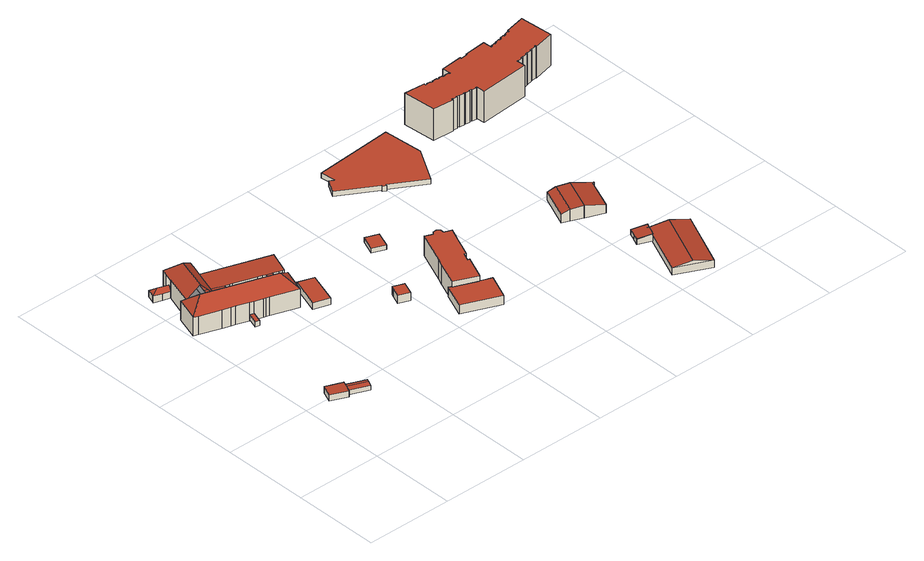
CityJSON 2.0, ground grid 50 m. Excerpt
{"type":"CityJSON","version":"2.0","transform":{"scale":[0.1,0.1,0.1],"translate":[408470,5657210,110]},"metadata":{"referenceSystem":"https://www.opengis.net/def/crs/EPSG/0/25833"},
"CityObjects":{
"building1":{"type":"Building","attributes":{"Gemeindeschluessel":14612000,"Geometrietyp2DReferenz":"3000","function":"31001_2000","roofType":"9999"},"children":["building1-1","building1-2"]},
"building1-1":{"type":"BuildingPart","attributes":{"Dachtyp_tdc":"tdcPolyFlatRoof","Dachneigung":4.25,"QualitaetDacherkennung":79,"Geometrietyp2DReferenz":"3000","measuredHeight":4.02,"roofType":"2100"},"parents":["building1"],"geometry":[{"type":"MultiSurface","lod":"2","boundaries":[[[0,1,2,3]],[[1,4,5,6,2]],[[7,8,9]],[[7,10,11,8]],[[10,0,3,11]],[[10,7,4,1,0]],[[3,2,6,12,8,11]]],"semantics":{"surfaces":[{"type":"WallSurface"},{"type":"RoofSurface"},{"type":"GroundSurface"}],"values":[0,0,0,0,0,1,2]}}]},
"building1-2":{"type":"BuildingPart","attributes":{"Dachtyp_tdc":"tdcGableRoof","Dachneigung":14.96,"QualitaetDacherkennung":82,"Geometrietyp2DReferenz":"3000","measuredHeight":3.35,"roofType":"3100"},"parents":["building1"],"geometry":[{"type":"MultiSurface","lod":"2","boundaries":[[[13,14,15,16]],[[14,9,8,15]],[[5,17,18,6]],[[17,13,16,18]],[[19,9,14,13]],[[13,17,5,19]],[[16,15,8,12,6,18]]],"semantics":{"surfaces":[{"type":"WallSurface"},{"type":"RoofSurface"},{"type":"GroundSurface"}],"values":[0,0,0,0,1,1,2]}}]},
"building2":{"type":"Building","attributes":{"Dachtyp_tdc":"tdcPolyFlatRoof","Gemeindeschluessel":14612000,"Dachneigung":3.44,"QualitaetDacherkennung":80,"Geometrietyp2DReferenz":"3000","measuredHeight":2.97,"function":"31001_2000","roofType":"2100"},"geometry":[{"type":"Solid","lod":"2","boundaries":[[[[20,21,22,23]],[[21,24,25,22]],[[24,26,27,25]],[[26,20,23,27]],[[26,24,21,20]],[[23,22,25,27]]]],"semantics":{"surfaces":[{"type":"WallSurface"},{"type":"RoofSurface"},{"type":"GroundSurface"}],"values":[[0,0,0,0,1,2]]}}]},
"building3":{"type":"Building","attributes":{"Gemeindeschluessel":14612000,"Geometrietyp2DReferenz":"3000","function":"31001_2000","roofType":"9999"},"children":["building3-1","building3-2","building3-3","building3-4","building3-5","building3-6","building3-7"]},
"building3-1":{"type":"BuildingPart","attributes":{"Dachtyp_tdc":"tdcPolyFlatRoof","Dachneigung":2.78,"QualitaetDacherkennung":69,"Geometrietyp2DReferenz":"3000","measuredHeight":3.2,"roofType":"2100"},"parents":["building3"],"geometry":[{"type":"MultiSurface","lod":"2","boundaries":[[[28,29,30,31]],[[29,32,33,30]],[[32,34,35,33]],[[34,36,37,35]],[[34,32,29,28,36]],[[37,31,30,33,35]]],"semantics":{"surfaces":[{"type":"WallSurface"},{"type":"RoofSurface"},{"type":"GroundSurface"}],"values":[0,0,0,0,1,2]}}]},
"building3-2":{"type":"BuildingPart","attributes":{"Dachtyp_tdc":"tdcHipAndGableRoof","Dachneigung":44.8,"QualitaetDacherkennung":71,"Geometrietyp2DReferenz":"3000","measuredHeight":17.91,"roofType":"5000"},"parents":["building3"],"geometry":[{"type":"MultiSurface","lod":"2","boundaries":[[[38,39,40,41,42]],[[39,43,44,40]],[[43,45,46,44]],[[47,48,49,50]],[[48,51,52,49]],[[51,53,54,55,52]],[[56,57,58]],[[56,59,60,57]],[[59,61,62,60]],[[61,63,64,62]],[[63,65,66,67,64]],[[61,59,68]],[[59,56,53,51,48,47,69,70,68]],[[70,71,45,43,39,38,72,65,63,61,68]],[[73,41,40,44,46,74,50,49,52,55,75,57,60,62,64,67]]],"semantics":{"surfaces":[{"type":"WallSurface"},{"type":"RoofSurface"},{"type":"GroundSurface"}],"values":[0,0,0,0,0,0,0,0,0,0,0,1,1,1,2]}}]},
"building3-3":{"type":"BuildingPart","attributes":{"Dachtyp_tdc":"tdcHipAndGableRoof","Dachneigung":42.69,"QualitaetDacherkennung":73,"Geometrietyp2DReferenz":"3000","measuredHeight":6.15,"roofType":"5000"},"parents":["building3"],"geometry":[{"type":"MultiSurface","lod":"2","boundaries":[[[76,58,57]],[[54,77,78,55]],[[77,79,80,78]],[[79,81,82,80]],[[81,83,84,82]],[[83,85,86,84]],[[85,87,88,86]],[[87,76,57,88]],[[83,81,79,89]],[[79,77,54,90,89]],[[90,58,76,87,85,83,89]],[[57,75,55,78,80,82,84,86,88]]],"semantics":{"surfaces":[{"type":"WallSurface"},{"type":"RoofSurface"},{"type":"GroundSurface"}],"values":[0,0,0,0,0,0,0,0,1,1,1,2]}}]},
"building3-4":{"type":"BuildingPart","attributes":{"Dachtyp_tdc":"tdcPolyFlatRoof","Dachneigung":2.7,"QualitaetDacherkennung":87,"Geometrietyp2DReferenz":"3000","measuredHeight":5.38,"roofType":"2100"},"parents":["building3"],"geometry":[{"type":"MultiSurface","lod":"2","boundaries":[[[66,91,64,67]],[[91,92,93,64]],[[92,94,95,93]],[[94,96,97,95]],[[96,98,99,97]],[[98,100,101,99]],[[102,103,104,105]],[[103,106,107,104]],[[106,108,109,107]],[[108,110,111,109]],[[110,112,113,114,111]],[[115,116,112,110,108,106,103,102,100,98,96,94,92,91,66]],[[67,64,93,95,97,99,101,105,104,107,109,111,114,73]]],"semantics":{"surfaces":[{"type":"WallSurface"},{"type":"RoofSurface"},{"type":"GroundSurface"}],"values":[0,0,0,0,0,0,0,0,0,0,0,1,2]}}]},
"building3-5":{"type":"BuildingPart","attributes":{"Dachtyp_tdc":"tdcHipRoof","Dachneigung":43.17,"QualitaetDacherkennung":69,"Geometrietyp2DReferenz":"3000","measuredHeight":17.82,"roofType":"3200"},"parents":["building3"],"geometry":[{"type":"MultiSurface","lod":"2","boundaries":[[[117,118,119,120]],[[118,121,122,119]],[[121,123,124,122]],[[123,125,126,124]],[[125,127,128,126]],[[127,129,130,128]],[[129,131,132,130]],[[131,133,134,132]],[[133,135,49,134]],[[135,136,47,50,49]],[[137,138,139,46,45]],[[138,140,141,139]],[[140,142,143,141]],[[142,144,145,143]],[[144,146,147,145]],[[146,148,28,31,147]],[[149,150,151,37,36]],[[150,152,153,151]],[[152,154,155,153]],[[154,156,157,155]],[[156,158,159,157]],[[158,117,120,159]],[[154,152,160]],[[133,131,161]],[[152,150,149,148,146,144,142,140,138,137,71,162,69,136,135,133,161,160]],[[131,129,127,125,123,121,118,117,158,156,154,160,161]],[[120,119,122,124,126,128,130,132,134,49,50,74,46,139,141,143,145,147,31,37,151,153,155,157,159]]],"semantics":{"surfaces":[{"type":"WallSurface"},{"type":"RoofSurface"},{"type":"GroundSurface"}],"values":[0,0,0,0,0,0,0,0,0,0,0,0,0,0,0,0,0,0,0,0,0,0,1,1,1,1,2]}}]},
"building3-6":{"type":"BuildingPart","attributes":{"Dachtyp_tdc":"tdcPolyFlatRoof","Dachneigung":3.23,"QualitaetDacherkennung":82,"Geometrietyp2DReferenz":"3000","measuredHeight":5.29,"roofType":"2100"},"parents":["building3"],"geometry":[{"type":"MultiSurface","lod":"2","boundaries":[[[163,164,40,165]],[[164,42,41,40]],[[113,163,165,114]],[[113,116,166,42,164,163]],[[165,40,41,73,114]]],"semantics":{"surfaces":[{"type":"WallSurface"},{"type":"RoofSurface"},{"type":"GroundSurface"}],"values":[0,0,0,1,2]}}]},
"building3-7":{"type":"BuildingPart","attributes":{"Dachtyp_tdc":"tdcPolyFlatRoof","Dachneigung":3.69,"QualitaetDacherkennung":52,"Geometrietyp2DReferenz":"3000","measuredHeight":4.79,"roofType":"2100"},"parents":["building3"],"geometry":[{"type":"MultiSurface","lod":"2","boundaries":[[[167,102,105,168]],[[169,170,101,100]],[[169,167,168,170]],[[169,100,102,167]],[[168,105,101,170]]],"semantics":{"surfaces":[{"type":"WallSurface"},{"type":"RoofSurface"},{"type":"GroundSurface"}],"values":[0,0,0,1,2]}}]},
"building4":{"type":"Building","attributes":{"Dachtyp_tdc":"tdcPolyFlatRoof","Gemeindeschluessel":14612000,"Dachneigung":0,"QualitaetDacherkennung":87,"Geometrietyp2DReferenz":"3000","measuredHeight":3.94,"function":"31001_2000","roofType":"1000"},"geometry":[{"type":"Solid","lod":"2","boundaries":[[[[171,172,173,174]],[[172,175,176,173]],[[175,177,178,176]],[[177,171,174,178]],[[177,175,172,171]],[[174,173,176,178]]]],"semantics":{"surfaces":[{"type":"WallSurface"},{"type":"RoofSurface"},{"type":"GroundSurface"}],"values":[[0,0,0,0,1,2]]}}]},
"building5":{"type":"Building","attributes":{"Dachtyp_tdc":"tdcPolyFlatRoof","Gemeindeschluessel":14612000,"Dachneigung":0,"QualitaetDacherkennung":79,"Geometrietyp2DReferenz":"3000","measuredHeight":4.73,"function":"31001_2000","roofType":"1000"},"geometry":[{"type":"Solid","lod":"2","boundaries":[[[[179,180,181,182]],[[180,183,184,181]],[[183,185,186,184]],[[185,187,188,186]],[[187,179,182,188]],[[187,185,183,180,179]],[[182,181,184,186,188]]]],"semantics":{"surfaces":[{"type":"WallSurface"},{"type":"RoofSurface"},{"type":"GroundSurface"}],"values":[[0,0,0,0,0,1,2]]}}]},
"building6":{"type":"Building","attributes":{"Dachtyp_tdc":"tdcPolyFlatRoof","Gemeindeschluessel":14612000,"Dachneigung":0,"QualitaetDacherkennung":85,"Geometrietyp2DReferenz":"3000","measuredHeight":5.3,"function":"31001_2000","roofType":"1000"},"geometry":[{"type":"Solid","lod":"2","boundaries":[[[[189,190,191,192]],[[190,193,194,191]],[[193,195,196,194]],[[195,197,198,196]],[[197,199,200,198]],[[199,201,202,200]],[[201,203,204,202]],[[203,205,206,204]],[[205,207,208,206]],[[207,209,210,208]],[[209,211,212,210]],[[211,213,214,212]],[[213,189,192,214]],[[213,211,209,207,205,203,201,199,197,195,193,190,189]],[[192,191,194,196,198,200,202,204,206,208,210,212,214]]]],"semantics":{"surfaces":[{"type":"WallSurface"},{"type":"RoofSurface"},{"type":"GroundSurface"}],"values":[[0,0,0,0,0,0,0,0,0,0,0,0,0,1,2]]}}]},
"building7":{"type":"Building","attributes":{"Dachtyp_tdc":"tdcPolyFlatRoof","Gemeindeschluessel":14612000,"Dachneigung":0,"QualitaetDacherkennung":90,"Geometrietyp2DReferenz":"3000","measuredHeight":2.86,"function":"31001_2000","roofType":"1000"},"geometry":[{"type":"Solid","lod":"2","boundaries":[[[[215,216,217,218]],[[216,219,220,217]],[[219,221,222,220]],[[221,215,218,222]],[[221,219,216,215]],[[218,217,220,222]]]],"semantics":{"surfaces":[{"type":"WallSurface"},{"type":"RoofSurface"},{"type":"GroundSurface"}],"values":[[0,0,0,0,1,2]]}}]},
"building8":{"type":"Building","attributes":{"Dachtyp_tdc":"tdcPolyFlatRoof","Gemeindeschluessel":14612000,"Dachneigung":0,"QualitaetDacherkennung":73,"Geometrietyp2DReferenz":"3000","measuredHeight":11.41,"function":"31001_2000","roofType":"1000"},"geometry":[{"type":"Solid","lod":"2","boundaries":[[[[223,224,225,226]],[[224,227,228,225]],[[227,229,230,228]],[[229,231,232,230]],[[231,233,234,232]],[[233,235,236,234]],[[235,237,238,236]],[[237,239,240,238]],[[239,241,242,240]],[[241,243,244,242]],[[243,245,246,244]],[[245,247,248,246]],[[247,249,250,248]],[[249,251,252,250]],[[251,253,254,252]],[[253,255,256,254]],[[255,257,258,256]],[[257,259,260,258]],[[259,261,262,260]],[[261,263,264,262]],[[263,265,266,264]],[[265,223,226,266]],[[265,263,261,259,257,255,253,251,249,247,245,243,241,239,237,235,233,231,229,227,224,223]],[[226,225,228,230,232,234,236,238,240,242,244,246,248,250,252,254,256,258,260,262,264,266]]]],"semantics":{"surfaces":[{"type":"WallSurface"},{"type":"RoofSurface"},{"type":"GroundSurface"}],"values":[[0,0,0,0,0,0,0,0,0,0,0,0,0,0,0,0,0,0,0,0,0,0,1,2]]}}]},
"building9":{"type":"Building","attributes":{"Dachtyp_tdc":"tdcPolyFlatRoof","Gemeindeschluessel":14612000,"Dachneigung":0,"QualitaetDacherkennung":14,"Geometrietyp2DReferenz":"3000","measuredHeight":3,"function":"31001_2000","roofType":"1000"},"geometry":[{"type":"Solid","lod":"2","boundaries":[[[[267,268,269,270]],[[268,271,272,269]],[[271,273,274,272]],[[273,275,276,274]],[[275,277,278,276]],[[277,279,280,278]],[[279,281,282,280]],[[281,283,284,282]],[[283,285,286,284]],[[285,287,288,286]],[[287,267,270,288]],[[287,285,283,281,279,277,275,273,271,268,267]],[[270,269,272,274,276,278,280,282,284,286,288]]]],"semantics":{"surfaces":[{"type":"WallSurface"},{"type":"RoofSurface"},{"type":"GroundSurface"}],"values":[[0,0,0,0,0,0,0,0,0,0,0,1,2]]}}]},
"building10":{"type":"Building","attributes":{"Gemeindeschluessel":14612000,"Dachneigung":82.42,"Dachorientierung":0,"MittlereTraufHoehe":117.39,"QualitaetDacherkennung":100,"ObjektHoehe":4.25,"BodenHoehe":113.59,"Geometrietyp2DReferenz":"3000","AbsoluteHoehe":117.85,"Dachflaeche":72.63,"measuredHeight":4.25,"function":"31001_2000","roofType":"2100","storeysAboveGround":1},"geometry":[{"type":"MultiSurface","lod":"2","boundaries":[[[289,290,291,292]],[[290,293,294,291]],[[293,295,296,294]],[[295,297,298,296]],[[297,289,292,298]],[[297,295,293,290,289]],[[292,291,294,296,298]]],"semantics":{"surfaces":[{"type":"WallSurface"},{"type":"RoofSurface"},{"type":"GroundSurface"}],"values":[0,0,0,0,0,1,2]}}]},
"building11":{"type":"Building","attributes":{"Gemeindeschluessel":14612000,"Geometrietyp2DReferenz":"3000","function":"31001_2000","roofType":"9999"},"children":["building11-1","building11-2","building11-3"]},
"building11-1":{"type":"BuildingPart","attributes":{"Dachtyp_tdc":"tdcPolyFlatRoof","Dachneigung":7.62,"QualitaetDacherkennung":71,"Geometrietyp2DReferenz":"3000","measuredHeight":4.35,"roofType":"2100"},"parents":["building11"],"geometry":[{"type":"MultiSurface","lod":"2","boundaries":[[[299,300,301,302]],[[300,303,304,301]],[[303,305,306,304]],[[303,300,299,307,305]],[[306,308,302,301,304]]],"semantics":{"surfaces":[{"type":"WallSurface"},{"type":"RoofSurface"},{"type":"GroundSurface"}],"values":[0,0,0,1,2]}}]},
"building11-2":{"type":"BuildingPart","attributes":{"Dachtyp_tdc":"tdcPolyFlatRoof","Dachneigung":7.62,"QualitaetDacherkennung":81,"Geometrietyp2DReferenz":"3000","measuredHeight":4.32,"roofType":"2100"},"parents":["building11"],"geometry":[{"type":"MultiSurface","lod":"2","boundaries":[[[309,310,311,312]],[[309,299,302,310]],[[307,299,309,312]],[[311,310,302,308]]],"semantics":{"surfaces":[{"type":"WallSurface"},{"type":"RoofSurface"},{"type":"GroundSurface"}],"values":[0,0,1,2]}}]},
"building11-3":{"type":"BuildingPart","attributes":{"Dachtyp_tdc":"tdcGableRoof","Dachneigung":10.96,"QualitaetDacherkennung":91,"Geometrietyp2DReferenz":"3000","measuredHeight":6.35,"roofType":"3100"},"parents":["building11"],"geometry":[{"type":"MultiSurface","lod":"2","boundaries":[[[313,314,315,316]],[[314,312,311,315]],[[305,317,318,306]],[[317,313,316,318]],[[313,317,319,320]],[[307,312,314,320,319,305]],[[305,319,317]],[[313,320,314]],[[316,315,311,308,306,318]]],"semantics":{"surfaces":[{"type":"WallSurface"},{"type":"RoofSurface"},{"type":"GroundSurface"}],"values":[0,0,0,0,1,1,0,0,2]}}]},
"building12":{"type":"Building","attributes":{"Dachtyp_tdc":"tdcCutGableRoof","Gemeindeschluessel":14612000,"Dachneigung":11.88,"QualitaetDacherkennung":91,"Geometrietyp2DReferenz":"3000","measuredHeight":7.27,"function":"31001_2000","roofType":"9999"},"geometry":[{"type":"Solid","lod":"2","boundaries":[[[[321,322,323,324]],[[322,325,326,323]],[[325,327,328,326]],[[327,329,330,328]],[[329,331,332,330]],[[331,333,334,332]],[[333,335,336,334]],[[335,337,338,336]],[[337,339,340,338]],[[339,341,342,340]],[[341,343,344,342]],[[343,321,324,344]],[[339,337,335,333]],[[329,327,325,322,321,343]],[[333,331,329,343,341,339]],[[324,323,326,328,330,332,334,336,338,340,342,344]]]],"semantics":{"surfaces":[{"type":"WallSurface"},{"type":"RoofSurface"},{"type":"GroundSurface"}],"values":[[0,0,0,0,0,0,0,0,0,0,0,0,1,1,1,2]]}}]},
"building13":{"type":"Building","attributes":{"Dachtyp_tdc":"tdcPolyFlatRoof","Gemeindeschluessel":14612000,"Dachneigung":0,"QualitaetDacherkennung":9,"Geometrietyp2DReferenz":"3000","measuredHeight":18.73,"function":"31001_2000","roofType":"1000"},"geometry":[{"type":"Solid","lod":"2","boundaries":[[[[345,346,347,348]],[[346,349,350,347]],[[349,351,352,350]],[[351,353,354,352]],[[353,355,356,354]],[[355,357,358,356]],[[357,359,360,358]],[[359,361,362,360]],[[361,363,364,362]],[[363,365,366,364]],[[365,367,368,366]],[[367,369,370,368]],[[369,371,372,370]],[[371,373,374,372]],[[373,375,376,374]],[[375,377,378,376]],[[377,379,380,378]],[[379,381,382,380]],[[381,383,384,382]],[[383,385,386,384]],[[385,387,388,386]],[[387,389,390,388]],[[389,391,392,390]],[[391,393,394,392]],[[393,395,396,394]],[[395,397,398,396]],[[397,399,400,398]],[[399,401,402,400]],[[401,403,404,402]],[[403,405,406,404]],[[405,407,408,406]],[[407,409,410,408]],[[409,411,412,410]],[[411,413,414,412]],[[413,415,416,414]],[[415,417,418,416]],[[417,419,420,418]],[[419,421,422,420]],[[421,423,424,422]],[[423,425,426,424]],[[425,427,428,426]],[[427,429,430,428]],[[429,431,432,430]],[[431,433,434,432]],[[433,435,436,434]],[[435,437,438,436]],[[437,439,440,438]],[[439,441,442,440]],[[443,444,445,446]],[[441,447,448,442]],[[447,449,450,448]],[[449,443,446,450]],[[444,451,452,445]],[[451,453,454,452]],[[453,455,456,454]],[[455,457,458,456]],[[457,459,460,458]],[[459,461,462,460]],[[461,463,464,462]],[[463,465,466,464]],[[465,467,468,466]],[[467,469,470,468]],[[469,471,472,470]],[[471,473,474,472]],[[473,475,476,474]],[[475,477,478,476]],[[477,479,480,478]],[[479,481,482,480]],[[481,483,484,482]],[[483,485,486,484]],[[485,487,488,486]],[[487,489,490,488]],[[489,491,492,490]],[[491,493,494,492]],[[493,495,496,494]],[[495,497,498,496]],[[497,499,500,498]],[[499,501,502,500]],[[501,503,504,502]],[[503,505,506,504]],[[505,507,508,506]],[[507,509,510,508]],[[509,511,512,510]],[[511,513,514,512]],[[513,515,516,514]],[[515,517,518,516]],[[517,519,520,518]],[[519,345,348,520]],[[519,517,515,513,511,509,507,505,503,501,499,497,495,493,491,489,487,485,483,481,479,477,475,473,471,469,467,465,463,461,459,457,455,453,451,444,443,449,447,441,439,437,435,433,431,429,427,425,423,421,419,417,415,413,411,409,407,405,403,401,399,397,395,393,391,389,387,385,383,381,379,377,375,373,371,369,367,365,363,361,359,357,355,353,351,349,346,345]],[[348,347,350,352,354,356,358,360,362,364,366,368,370,372,374,376,378,380,382,384,386,388,390,392,394,396,398,400,402,404,406,408,410,412,414,416,418,420,422,424,426,428,430,432,434,436,438,440,442,448,450,446,445,452,454,456,458,460,462,464,466,468,470,472,474,476,478,480,482,484,486,488,490,492,494,496,498,500,502,504,506,508,510,512,514,516,518,520]]]],"semantics":{"surfaces":[{"type":"WallSurface"},{"type":"RoofSurface"},{"type":"GroundSurface"}],"values":[[0,0,0,0,0,0,0,0,0,0,0,0,0,0,0,0,0,0,0,0,0,0,0,0,0,0,0,0,0,0,0,0,0,0,0,0,0,0,0,0,0,0,0,0,0,0,0,0,0,0,0,0,0,0,0,0,0,0,0,0,0,0,0,0,0,0,0,0,0,0,0,0,0,0,0,0,0,0,0,0,0,0,0,0,0,0,0,0,1,2]]}}]}
},
"vertices":[
[121,467,58],[148,531,63],[148,531,23],[121,467,23],[240,492,63],[240,492,50],[240,492,23],[221,445,59],[221,445,23],[221,445,49],[214,428,58],[214,428,23],[230,468,23],
[339,422,56],[330,399,49],[330,399,23],[339,422,23],[349,446,50],[349,446,23],[230,468,56],
[285,1139,59],[263,1146,58],[263,1146,30],[285,1139,30],[284,1209,58],[284,1209,30],[306,1202,59],[306,1202,30],
[359,1335,53],[363,1346,52],[363,1346,20],[359,1335,20],[370,1367,51],[370,1367,20],[416,1351,51],[416,1351,20],[406,1320,53],[406,1320,20],
[217,1410,130],[218,1410,130],[218,1410,20],[217,1410,20],[217,1410,73],[210,1386,130],[210,1386,20],[209,1386,130],[209,1386,20],[74,1431,128],[74,1432,128],[74,1432,20],[74,1431,20],[131,1602,129],[131,1602,20],[130,1603,127],[130,1603,59],[130,1603,20],[147,1655,127],[147,1655,20],[147,1655,55],[157,1686,127],[157,1686,20],[293,1640,130],[293,1640,20],[284,1609,130],[284,1609,20],[283,1609,130],[283,1609,74],[283,1609,20],[203,1592,200],[79,1430,133],[143,1408,200],[207,1387,133],[243,1488,130],[243,1488,20],[143,1408,20],[138,1627,20],
[147,1655,56],[90,1616,59],[90,1616,20],[44,1632,59],[44,1632,20],[46,1640,58],[46,1640,20],[61,1684,56],[61,1684,20],[89,1675,55],[89,1675,20],[107,1668,56],[107,1668,20],[83,1646,82],[138,1627,82],
[284,1609,74],[685,1474,74],[685,1474,20],[644,1353,68],[644,1353,20],[636,1356,68],[636,1356,20],[618,1362,68],[618,1362,20],[585,1373,68],[585,1373,20],[552,1384,68],[535,1390,68],[535,1390,20],[552,1384,20],[512,1398,68],[512,1398,20],[385,1440,68],[385,1440,20],[370,1445,68],[370,1445,20],[345,1453,68],[345,1453,67],[345,1453,20],[243,1488,68],[330,1458,68],
[351,1187,130],[306,1202,130],[306,1202,20],[351,1187,20],[284,1209,130],[284,1209,20],[215,1232,130],[215,1232,20],[192,1240,130],[192,1240,20],[146,1255,130],[146,1255,20],[28,1294,129],[28,1294,20],[1,1304,129],[1,1304,20],[46,1441,133],[46,1441,20],[74,1432,133],[74,1431,133],[209,1386,133],[209,1385,134],[209,1385,20],[311,1351,134],[311,1351,20],[318,1348,134],[318,1348,20],[344,1340,134],[344,1340,20],[359,1334,134],[359,1334,20],[359,1335,133],[406,1320,133],[405,1319,134],[405,1319,20],[581,1260,134],[581,1260,20],[536,1125,130],[536,1125,20],[384,1176,130],[384,1176,20],[368,1181,130],[368,1181,20],[491,1217,199],[91,1351,199],[143,1408,133],
[319,1376,67],[218,1410,73],[319,1376,20],[243,1488,73],
[547,1368,67],[547,1368,20],[579,1357,67],[579,1357,20],
[718,1218,60],[660,1042,60],[660,1042,21],[718,1218,21],[569,1072,60],[569,1072,21],[627,1248,60],[627,1248,21],
[896,821,76],[918,873,76],[918,873,29],[896,821,29],[927,895,76],[927,895,29],[988,871,76],[988,871,29],[958,797,76],[958,797,29],
[1048,552,90],[1107,691,90],[1107,691,37],[1048,552,37],[1108,694,90],[1108,694,37],[1122,688,90],[1122,688,37],[1125,687,90],[1125,687,37],[1123,683,90],[1123,683,37],[1254,627,90],[1254,627,37],[1255,631,90],[1255,631,37],[1258,630,90],[1258,630,37],[1272,624,90],[1272,624,37],[1319,605,90],[1319,605,37],[1317,602,90],[1317,602,37],[1259,463,90],[1259,463,37],
[1190,1272,55],[1156,1184,55],[1156,1184,27],[1190,1272,27],[1083,1212,55],[1083,1212,27],[1117,1300,55],[1117,1300,27],
[1254,627,121],[1123,683,121],[1123,683,6],[1254,627,6],[1125,687,121],[1125,687,6],[1179,815,121],[1179,815,6],[1198,859,121],[1198,859,6],[1277,1046,121],[1277,1046,6],[1318,1029,121],[1318,1029,6],[1332,1043,121],[1332,1043,6],[1352,1043,121],[1352,1043,6],[1367,1029,121],[1367,1029,6],[1367,1008,121],[1367,1008,6],[1408,991,121],[1408,991,6],[1383,933,121],[1383,933,6],[1372,908,121],[1372,908,6],[1355,867,121],[1355,867,6],[1328,804,121],[1328,804,6],[1318,809,121],[1318,809,6],[1314,801,121],[1314,801,6],[1302,773,121],[1302,773,6],[1299,764,121],[1299,764,6],[1310,760,121],[1310,760,6],[1255,631,121],[1255,631,6],
[1266,1685,47],[1312,1763,47],[1312,1763,17],[1266,1685,17],[1336,1748,47],[1336,1748,17],[1329,1834,47],[1329,1834,17],[1783,1869,47],[1783,1869,17],[1800,1642,47],[1800,1642,17],[1684,1442,47],[1684,1442,17],[1493,1553,47],[1493,1553,17],[1489,1545,47],[1489,1545,17],[1470,1556,47],[1470,1556,17],[1474,1564,47],[1474,1564,17],
[2062,387,67],[2094,467,67],[2094,467,36],[2062,387,36],[2172,434,78],[2172,434,36],[2162,409,78],[2162,409,36],[2138,356,78],[2138,356,36],
[2085,444,67],[2096,467,67],[2096,467,35],[2085,444,35],[2173,434,78],[2173,434,35],[2162,410,78],[2162,410,35],[2159,411,78],[2159,411,35],
[2062,391,67],[2062,391,35],[2136,359,35],[2136,359,78],
[2209,1,78],[2018,91,78],[2018,91,35],[2209,1,35],[2353,326,78],[2353,326,35],[2256,369,98],[2114,46,98],
[2220,867,72],[2219,863,72],[2219,863,24],[2220,867,24],[2206,858,74],[2206,858,24],[2136,689,74],[2136,689,24],[2035,730,97],[2035,730,24],[2032,732,97],[2032,732,24],[1966,759,93],[1966,759,24],[1924,776,73],[1924,776,24],[1999,959,73],[1999,959,24],[2041,942,93],[2041,942,24],[2108,915,97],[2108,915,24],[2110,914,97],[2110,914,24],
[2635,1730,208],[2609,1725,208],[2609,1725,21],[2635,1730,21],[2609,1729,208],[2609,1729,21],[2598,1727,208],[2598,1727,21],[2599,1722,208],[2599,1722,21],[2572,1717,208],[2572,1717,21],[2571,1721,208],[2571,1721,21],[2560,1719,208],[2560,1719,21],[2561,1714,208],[2561,1714,21],[2534,1709,208],[2534,1709,21],[2534,1712,208],[2534,1712,21],[2523,1710,208],[2523,1710,21],[2524,1705,208],[2524,1705,21],[2497,1700,208],[2497,1700,21],[2497,1704,208],[2497,1704,21],[2490,1703,208],[2490,1703,21],[2494,1653,208],[2494,1653,21],[2207,1630,208],[2207,1630,21],[2203,1680,208],[2203,1680,21],[2197,1680,208],[2197,1680,21],[2197,1675,208],[2197,1675,21],[2172,1678,208],[2172,1678,21],[2172,1683,208],[2172,1683,21],[2158,1684,208],[2158,1684,21],[2157,1679,208],[2157,1679,21],[2134,1681,208],[2134,1681,21],[2134,1686,208],[2134,1686,21],[2125,1687,208],[2125,1687,21],[2124,1681,208],[2124,1681,21],[2096,1684,208],[2096,1684,21],[2096,1688,208],[2096,1688,21],[2080,1690,208],[2080,1690,21],[2080,1684,208],[2080,1684,21],[2056,1686,208],[2056,1686,21],[2056,1689,208],[2056,1689,21],[2048,1690,208],[2048,1690,21],[2050,1680,208],[2050,1680,21],[1931,1689,208],[1931,1689,21],[1916,1879,208],[1916,1879,21],[2035,1871,208],[2035,1871,21],[2035,1860,208],[2035,1860,21],[2044,1860,208],[2044,1860,21],[2045,1864,208],[2045,1864,21],[2068,1863,208],[2068,1863,21],[2068,1857,208],[2068,1857,21],[2080,1856,208],[2080,1856,21],[2080,1862,208],[2080,1862,21],[2109,1861,208],[2109,1861,21],[2109,1856,208],[2109,1856,21],[2142,1859,208],[2142,1853,208],[2142,1853,21],[2142,1859,21],[2120,1855,208],[2120,1855,21],[2120,1860,208],[2120,1860,21],[2156,1852,208],[2156,1852,21],[2156,1857,208],[2156,1857,21],[2181,1856,208],[2181,1856,21],[2181,1851,208],[2181,1851,21],[2187,1850,208],[2187,1850,21],[2184,1900,208],[2184,1900,21],[2306,1910,208],[2306,1910,21],[2307,1902,208],[2307,1902,21],[2351,1906,208],[2351,1906,21],[2350,1913,208],[2350,1913,21],[2473,1923,208],[2473,1923,21],[2477,1873,208],[2477,1873,21],[2483,1874,208],[2483,1874,21],[2482,1879,208],[2482,1879,21],[2506,1885,208],[2506,1885,21],[2507,1879,208],[2507,1879,21],[2517,1882,208],[2517,1882,21],[2516,1887,208],[2516,1887,21],[2545,1894,208],[2545,1894,21],[2546,1888,208],[2546,1888,21],[2557,1890,208],[2557,1890,21],[2556,1897,208],[2556,1897,21],[2582,1903,208],[2582,1903,21],[2583,1896,208],[2583,1896,21],[2595,1899,208],[2595,1899,21],[2593,1905,208],[2593,1905,21],[2621,1912,208],[2621,1912,21],[2622,1907,208],[2622,1907,21],[2626,1908,208],[2626,1908,21],[2625,1918,208],[2625,1918,21],[2741,1944,208],[2741,1944,21],[2756,1754,208],[2756,1754,21],[2640,1727,208],[2640,1727,21],[2640,1737,208],[2640,1737,21],[2634,1736,208],[2634,1736,21]
]}
